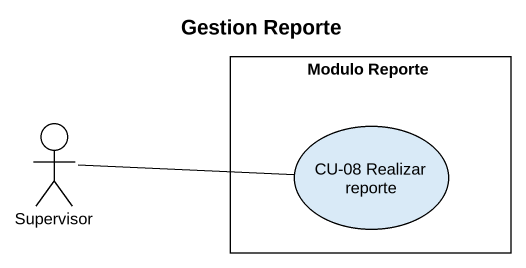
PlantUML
@startuml
title Gestion Reporte
rectangle "Modulo Reporte" as Modulo_Reporte {
  usecase "CU-08 Realizar reporte" as CU_08_Realizar_reporte
}
actor Supervisor
Supervisor -right- CU_08_Realizar_reporte
@enduml
